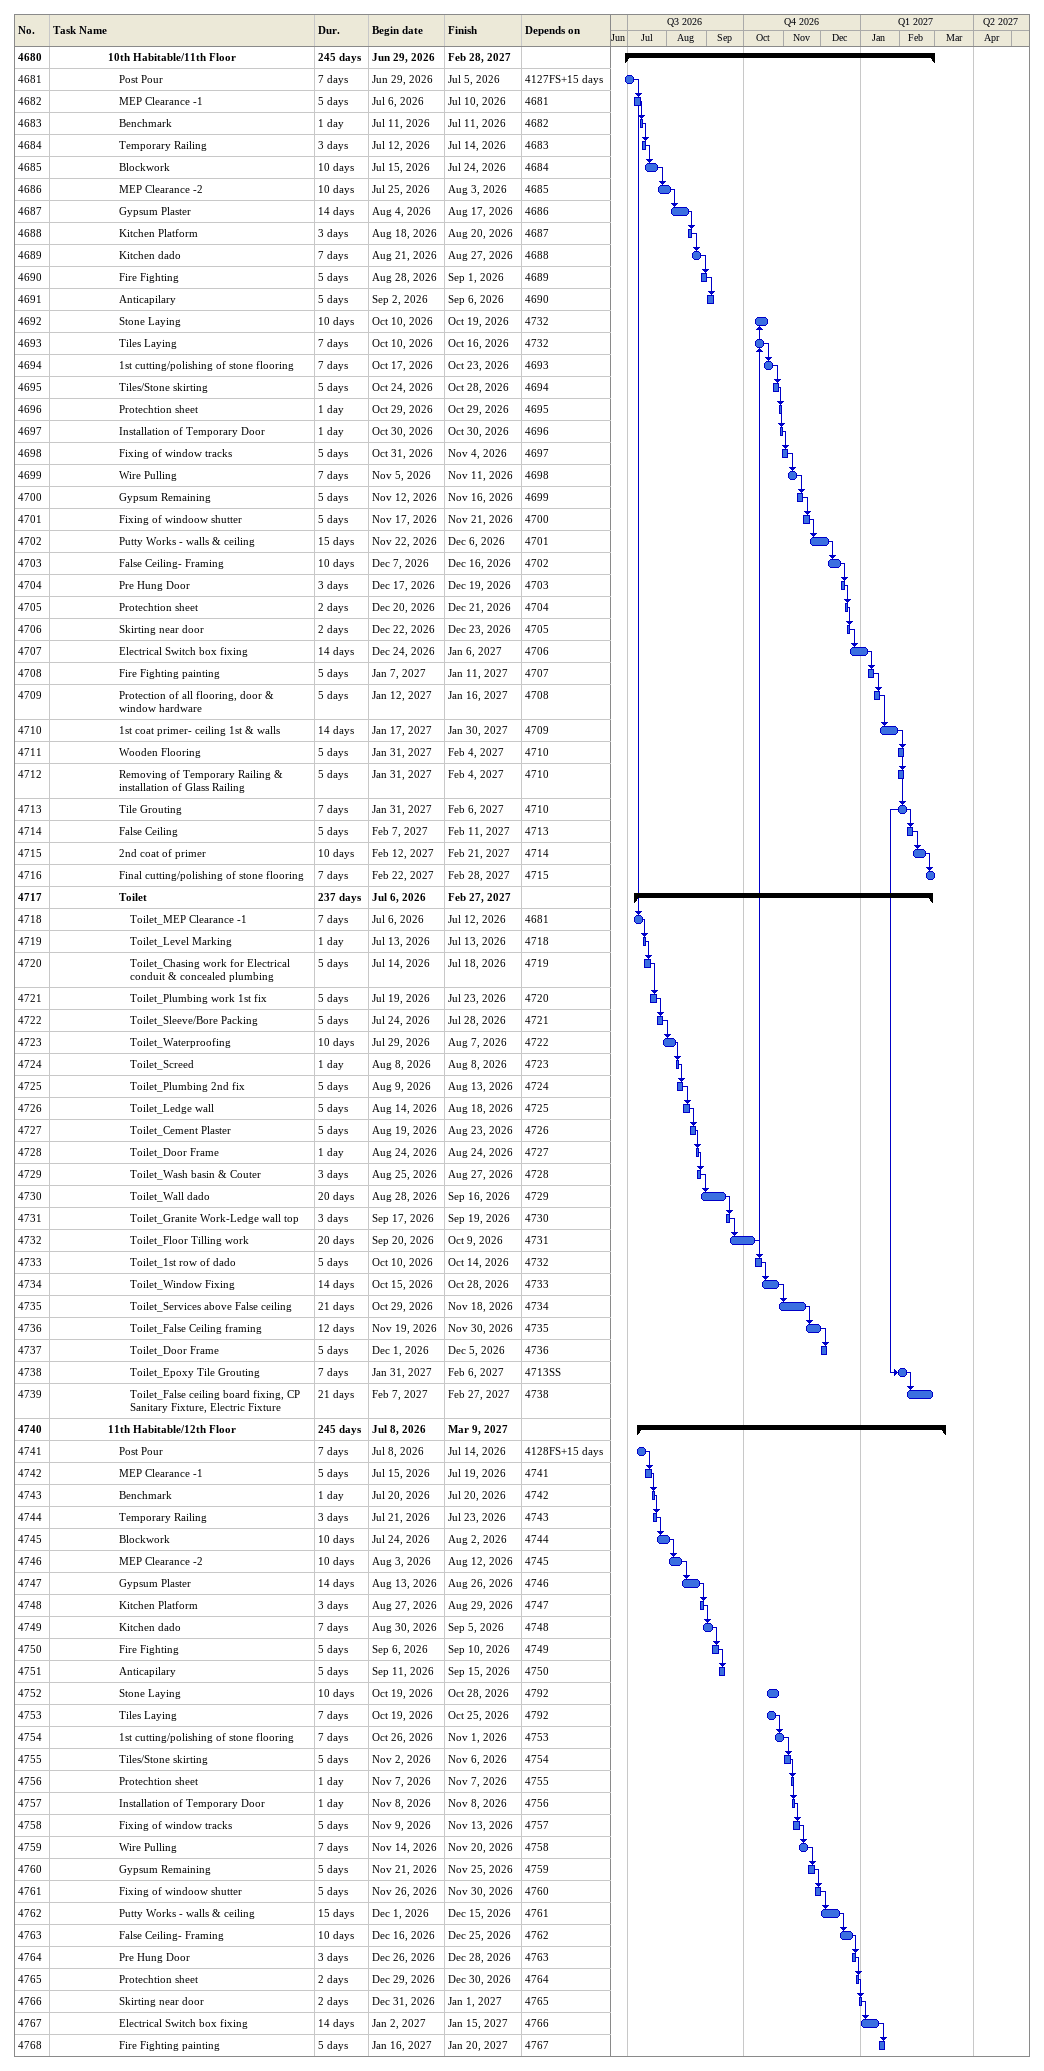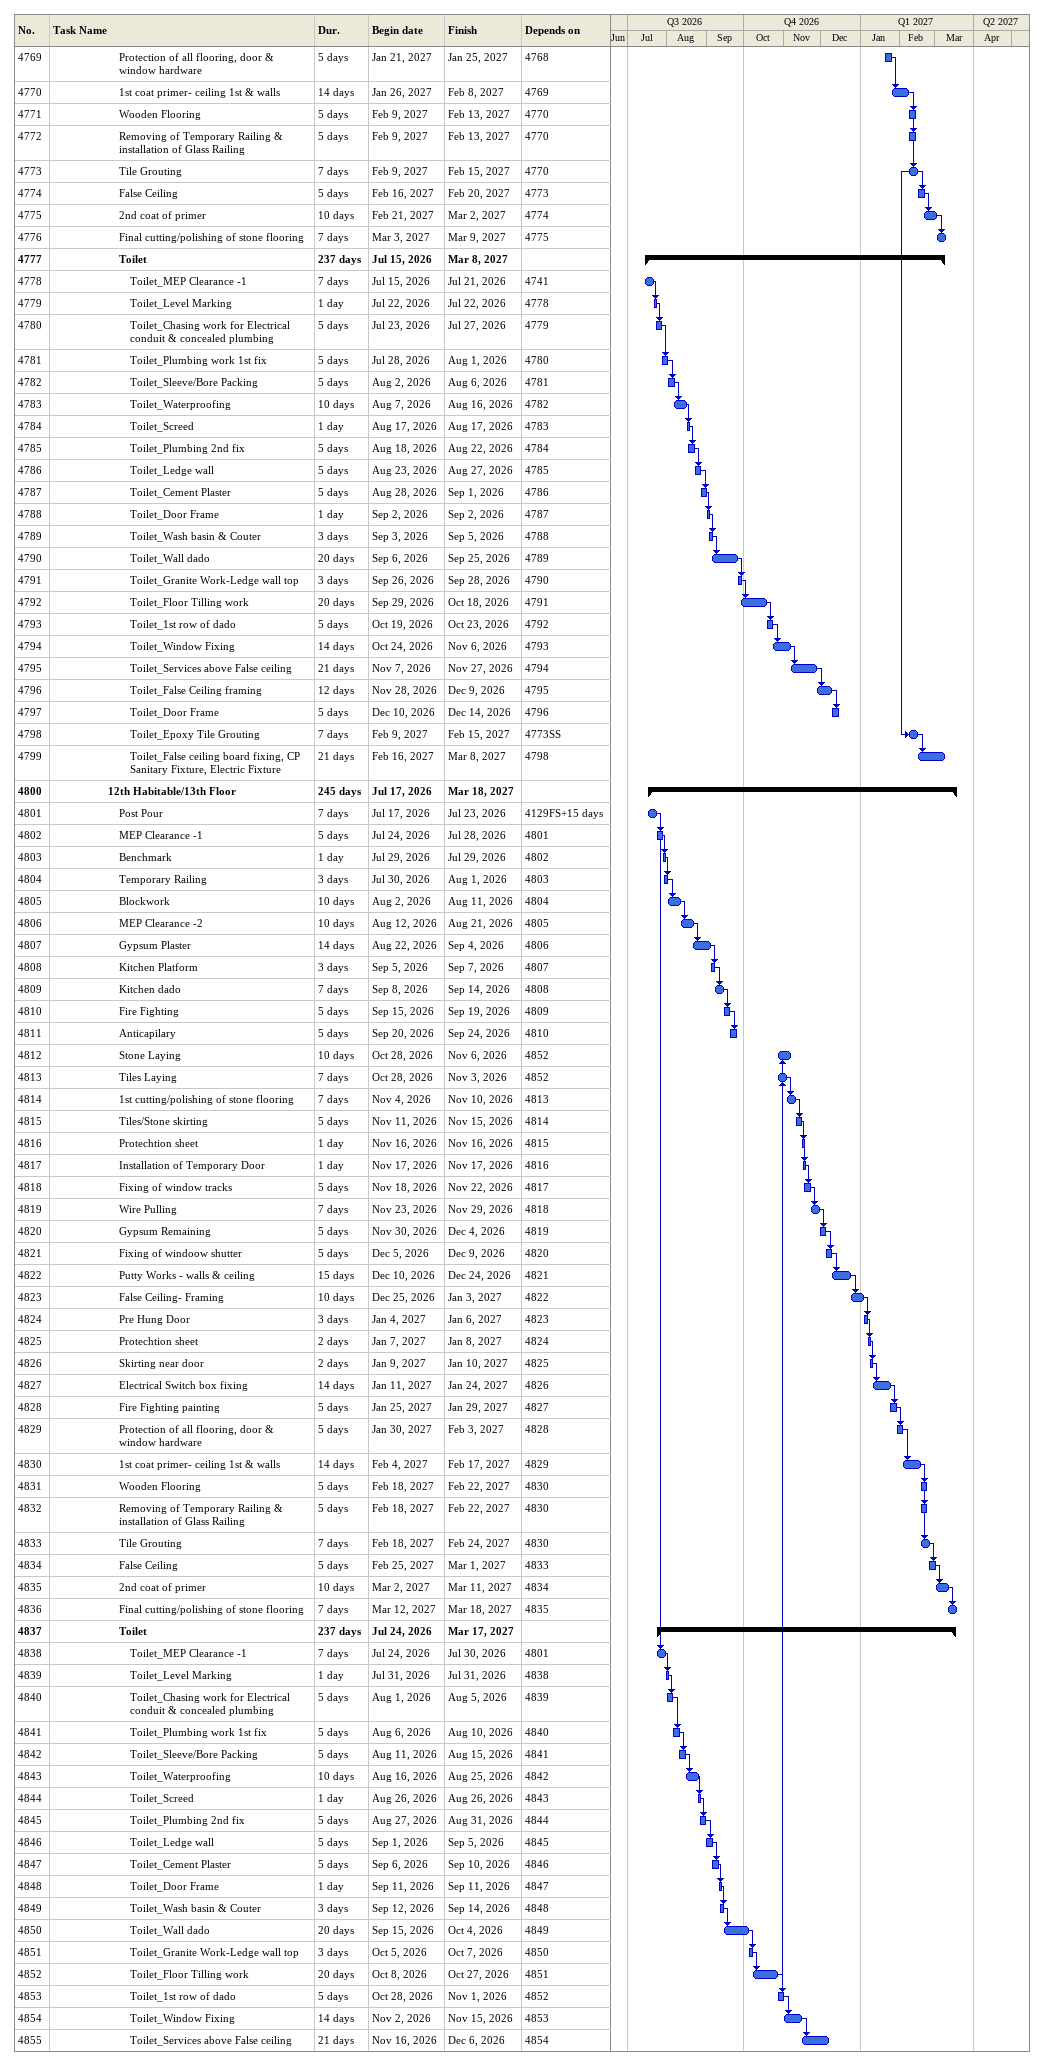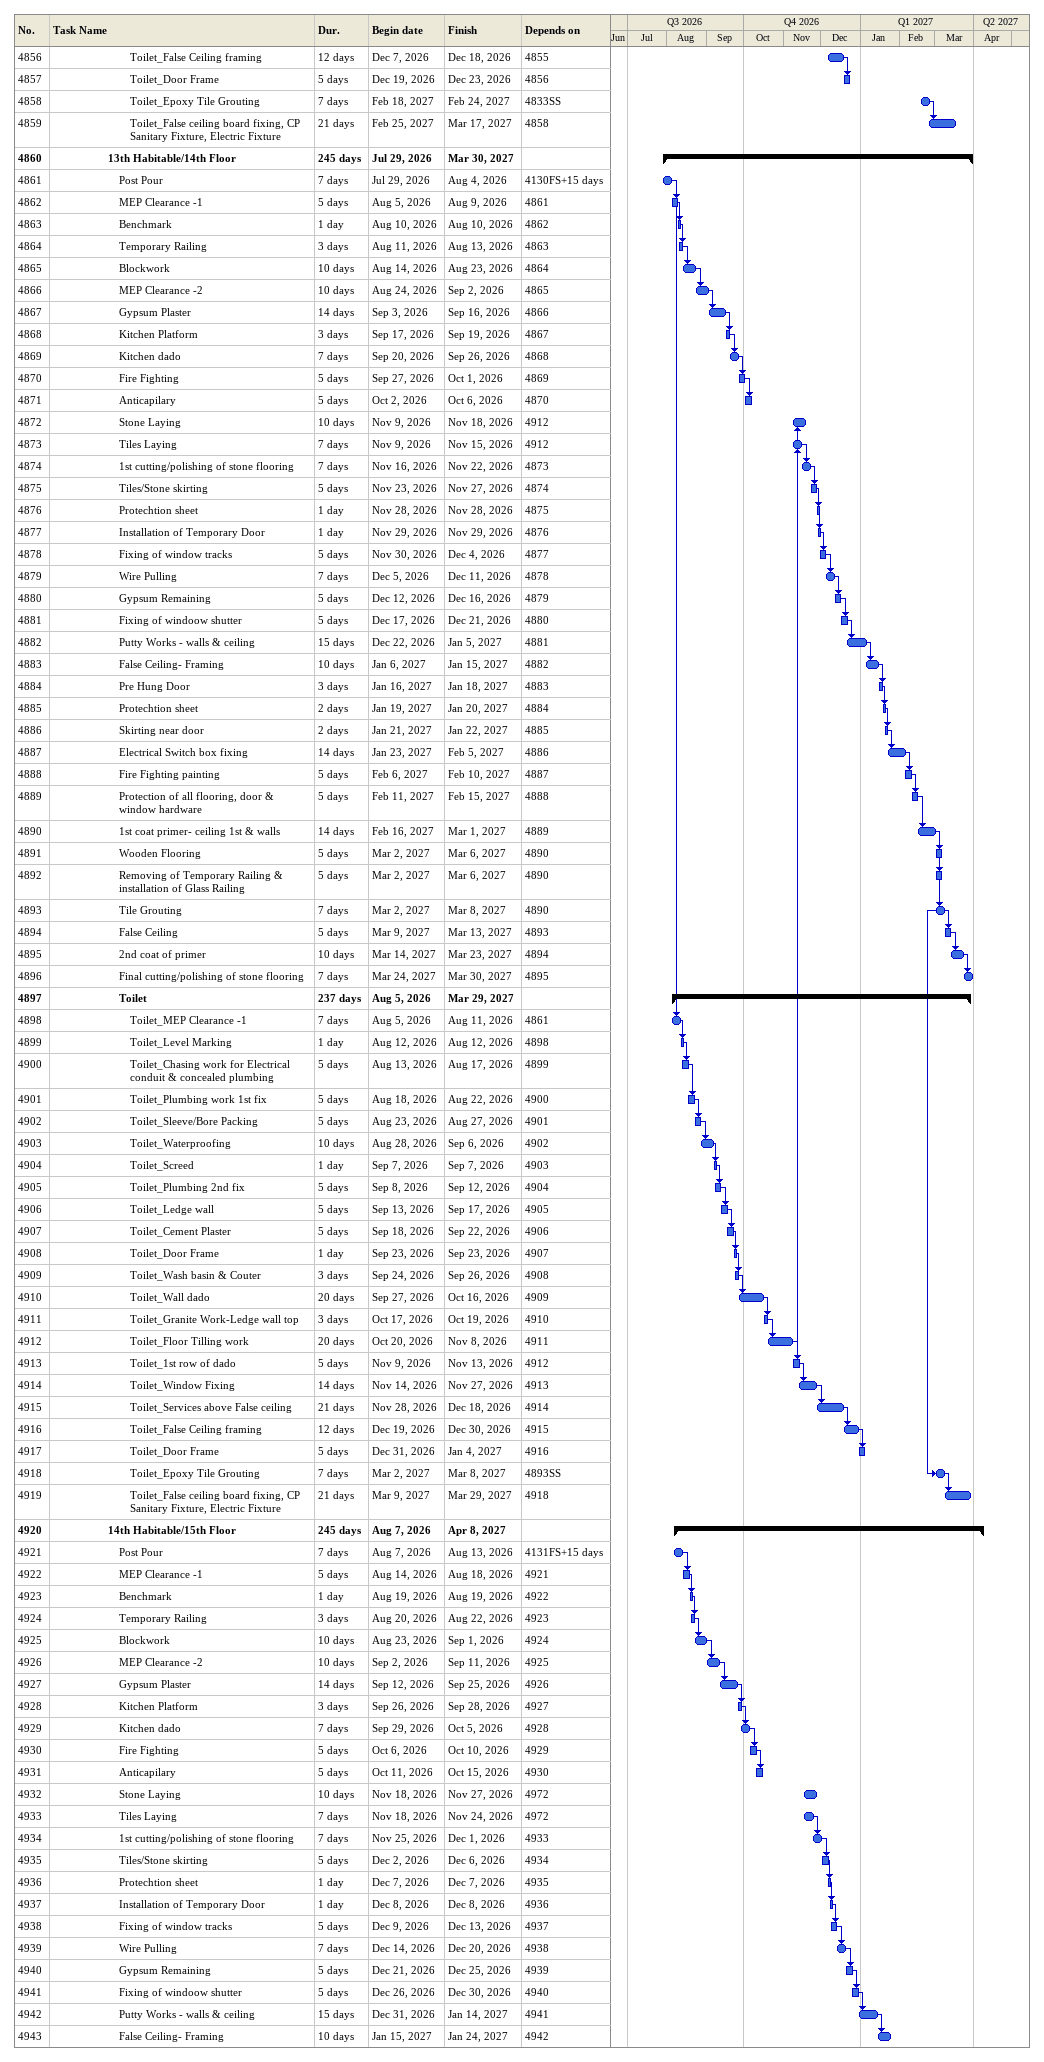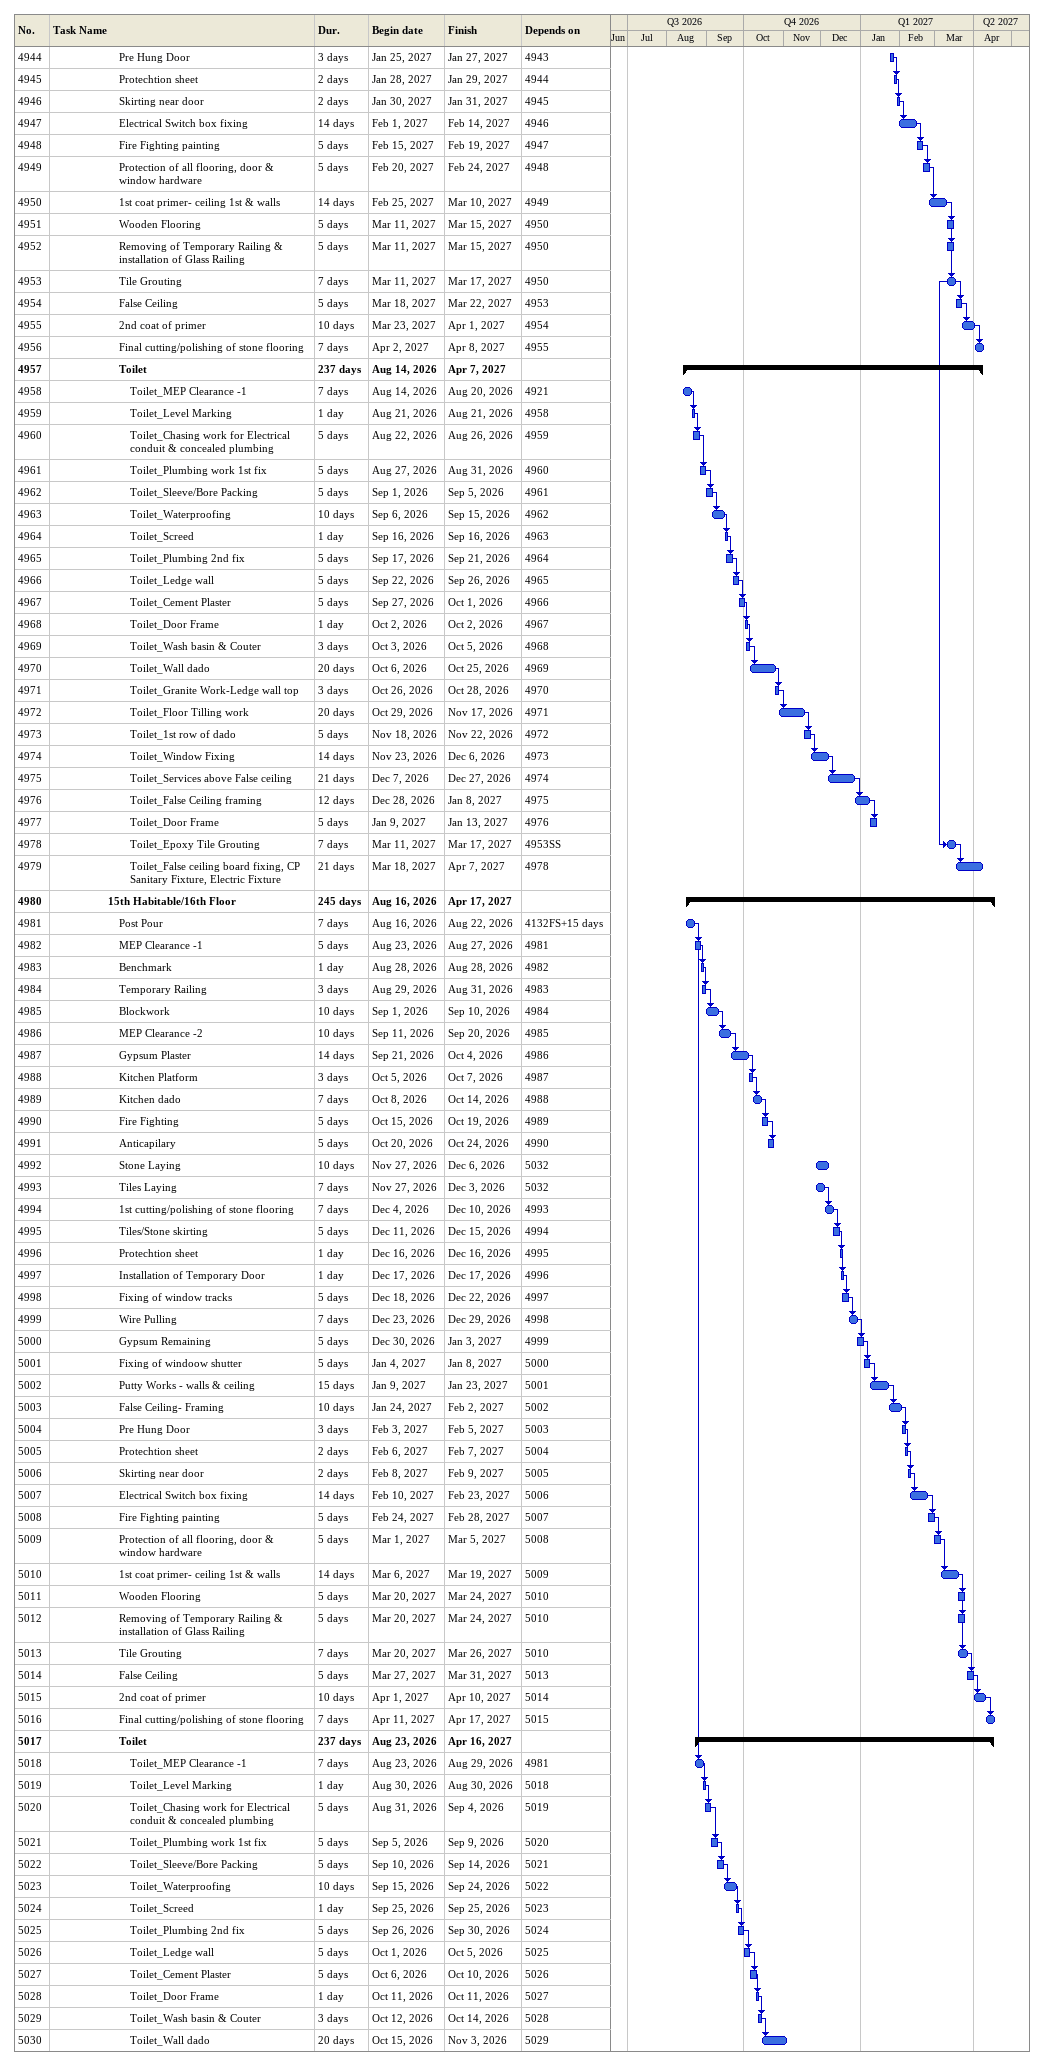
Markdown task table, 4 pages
| ID | Level | Task | Duration | Start | Finish | Predecessors |
|---|---|---|---|---|---|---|
| 4680 | 6 | **10th Habitable/11th Floor** | 245d | 2026-06-29 | 2027-02-28 |  |
| 4681 | 7 | Post Pour | 7d | 2026-06-29 | 2026-07-05 | 4127FS+15d |
| 4682 | 7 | MEP Clearance -1 | 5d | 2026-07-06 | 2026-07-10 | 4681 |
| 4683 | 7 | Benchmark | 1d | 2026-07-11 | 2026-07-11 | 4682 |
| 4684 | 7 | Temporary Railing | 3d | 2026-07-12 | 2026-07-14 | 4683 |
| 4685 | 7 | Blockwork | 10d | 2026-07-15 | 2026-07-24 | 4684 |
| 4686 | 7 | MEP Clearance -2 | 10d | 2026-07-25 | 2026-08-03 | 4685 |
| 4687 | 7 | Gypsum Plaster | 14d | 2026-08-04 | 2026-08-17 | 4686 |
| 4688 | 7 | Kitchen Platform | 3d | 2026-08-18 | 2026-08-20 | 4687 |
| 4689 | 7 | Kitchen dado | 7d | 2026-08-21 | 2026-08-27 | 4688 |
| 4690 | 7 | Fire Fighting | 5d | 2026-08-28 | 2026-09-01 | 4689 |
| 4691 | 7 | Anticapilary | 5d | 2026-09-02 | 2026-09-06 | 4690 |
| 4692 | 7 | Stone Laying | 10d | 2026-10-10 | 2026-10-19 | 4732 |
| 4693 | 7 | Tiles Laying | 7d | 2026-10-10 | 2026-10-16 | 4732 |
| 4694 | 7 | 1st cutting/polishing of stone flooring | 7d | 2026-10-17 | 2026-10-23 | 4693 |
| 4695 | 7 | Tiles/Stone skirting | 5d | 2026-10-24 | 2026-10-28 | 4694 |
| 4696 | 7 | Protechtion sheet | 1d | 2026-10-29 | 2026-10-29 | 4695 |
| 4697 | 7 | Installation of Temporary Door | 1d | 2026-10-30 | 2026-10-30 | 4696 |
| 4698 | 7 | Fixing of window tracks | 5d | 2026-10-31 | 2026-11-04 | 4697 |
| 4699 | 7 | Wire Pulling | 7d | 2026-11-05 | 2026-11-11 | 4698 |
| 4700 | 7 | Gypsum Remaining | 5d | 2026-11-12 | 2026-11-16 | 4699 |
| 4701 | 7 | Fixing of windoow shutter | 5d | 2026-11-17 | 2026-11-21 | 4700 |
| 4702 | 7 | Putty Works - walls & ceiling | 15d | 2026-11-22 | 2026-12-06 | 4701 |
| 4703 | 7 | False Ceiling- Framing | 10d | 2026-12-07 | 2026-12-16 | 4702 |
| 4704 | 7 | Pre Hung Door | 3d | 2026-12-17 | 2026-12-19 | 4703 |
| 4705 | 7 | Protechtion sheet | 2d | 2026-12-20 | 2026-12-21 | 4704 |
| 4706 | 7 | Skirting near door | 2d | 2026-12-22 | 2026-12-23 | 4705 |
| 4707 | 7 | Electrical Switch box fixing | 14d | 2026-12-24 | 2027-01-06 | 4706 |
| 4708 | 7 | Fire Fighting painting | 5d | 2027-01-07 | 2027-01-11 | 4707 |
| 4709 | 7 | Protection of all flooring, door & window hardware | 5d | 2027-01-12 | 2027-01-16 | 4708 |
| 4710 | 7 | 1st coat primer- ceiling 1st & walls | 14d | 2027-01-17 | 2027-01-30 | 4709 |
| 4711 | 7 | Wooden Flooring | 5d | 2027-01-31 | 2027-02-04 | 4710 |
| 4712 | 7 | Removing of Temporary Railing & installation of Glass Railing | 5d | 2027-01-31 | 2027-02-04 | 4710 |
| 4713 | 7 | Tile Grouting | 7d | 2027-01-31 | 2027-02-06 | 4710 |
| 4714 | 7 | False Ceiling | 5d | 2027-02-07 | 2027-02-11 | 4713 |
| 4715 | 7 | 2nd coat of primer | 10d | 2027-02-12 | 2027-02-21 | 4714 |
| 4716 | 7 | Final cutting/polishing of stone flooring | 7d | 2027-02-22 | 2027-02-28 | 4715 |
| 4717 | 7 | **Toilet** | 237d | 2026-07-06 | 2027-02-27 |  |
| 4718 | 8 | Toilet_MEP Clearance -1 | 7d | 2026-07-06 | 2026-07-12 | 4681 |
| 4719 | 8 | Toilet_Level Marking | 1d | 2026-07-13 | 2026-07-13 | 4718 |
| 4720 | 8 | Toilet_Chasing work for Electrical conduit & concealed plumbing | 5d | 2026-07-14 | 2026-07-18 | 4719 |
| 4721 | 8 | Toilet_Plumbing work 1st fix | 5d | 2026-07-19 | 2026-07-23 | 4720 |
| 4722 | 8 | Toilet_Sleeve/Bore Packing | 5d | 2026-07-24 | 2026-07-28 | 4721 |
| 4723 | 8 | Toilet_Waterproofing | 10d | 2026-07-29 | 2026-08-07 | 4722 |
| 4724 | 8 | Toilet_Screed | 1d | 2026-08-08 | 2026-08-08 | 4723 |
| 4725 | 8 | Toilet_Plumbing 2nd fix | 5d | 2026-08-09 | 2026-08-13 | 4724 |
| 4726 | 8 | Toilet_Ledge wall | 5d | 2026-08-14 | 2026-08-18 | 4725 |
| 4727 | 8 | Toilet_Cement Plaster | 5d | 2026-08-19 | 2026-08-23 | 4726 |
| 4728 | 8 | Toilet_Door Frame | 1d | 2026-08-24 | 2026-08-24 | 4727 |
| 4729 | 8 | Toilet_Wash basin & Couter | 3d | 2026-08-25 | 2026-08-27 | 4728 |
| 4730 | 8 | Toilet_Wall dado | 20d | 2026-08-28 | 2026-09-16 | 4729 |
| 4731 | 8 | Toilet_Granite Work-Ledge wall top | 3d | 2026-09-17 | 2026-09-19 | 4730 |
| 4732 | 8 | Toilet_Floor Tilling work | 20d | 2026-09-20 | 2026-10-09 | 4731 |
| 4733 | 8 | Toilet_1st row of dado | 5d | 2026-10-10 | 2026-10-14 | 4732 |
| 4734 | 8 | Toilet_Window Fixing | 14d | 2026-10-15 | 2026-10-28 | 4733 |
| 4735 | 8 | Toilet_Services above False ceiling | 21d | 2026-10-29 | 2026-11-18 | 4734 |
| 4736 | 8 | Toilet_False Ceiling framing | 12d | 2026-11-19 | 2026-11-30 | 4735 |
| 4737 | 8 | Toilet_Door Frame | 5d | 2026-12-01 | 2026-12-05 | 4736 |
| 4738 | 8 | Toilet_Epoxy Tile Grouting | 7d | 2027-01-31 | 2027-02-06 | 4713SS |
| 4739 | 8 | Toilet_False ceiling board fixing, CP Sanitary Fixture, Electric Fixture | 21d | 2027-02-07 | 2027-02-27 | 4738 |
| 4740 | 6 | **11th Habitable/12th Floor** | 245d | 2026-07-08 | 2027-03-09 |  |
| 4741 | 7 | Post Pour | 7d | 2026-07-08 | 2026-07-14 | 4128FS+15d |
| 4742 | 7 | MEP Clearance -1 | 5d | 2026-07-15 | 2026-07-19 | 4741 |
| 4743 | 7 | Benchmark | 1d | 2026-07-20 | 2026-07-20 | 4742 |
| 4744 | 7 | Temporary Railing | 3d | 2026-07-21 | 2026-07-23 | 4743 |
| 4745 | 7 | Blockwork | 10d | 2026-07-24 | 2026-08-02 | 4744 |
| 4746 | 7 | MEP Clearance -2 | 10d | 2026-08-03 | 2026-08-12 | 4745 |
| 4747 | 7 | Gypsum Plaster | 14d | 2026-08-13 | 2026-08-26 | 4746 |
| 4748 | 7 | Kitchen Platform | 3d | 2026-08-27 | 2026-08-29 | 4747 |
| 4749 | 7 | Kitchen dado | 7d | 2026-08-30 | 2026-09-05 | 4748 |
| 4750 | 7 | Fire Fighting | 5d | 2026-09-06 | 2026-09-10 | 4749 |
| 4751 | 7 | Anticapilary | 5d | 2026-09-11 | 2026-09-15 | 4750 |
| 4752 | 7 | Stone Laying | 10d | 2026-10-19 | 2026-10-28 | 4792 |
| 4753 | 7 | Tiles Laying | 7d | 2026-10-19 | 2026-10-25 | 4792 |
| 4754 | 7 | 1st cutting/polishing of stone flooring | 7d | 2026-10-26 | 2026-11-01 | 4753 |
| 4755 | 7 | Tiles/Stone skirting | 5d | 2026-11-02 | 2026-11-06 | 4754 |
| 4756 | 7 | Protechtion sheet | 1d | 2026-11-07 | 2026-11-07 | 4755 |
| 4757 | 7 | Installation of Temporary Door | 1d | 2026-11-08 | 2026-11-08 | 4756 |
| 4758 | 7 | Fixing of window tracks | 5d | 2026-11-09 | 2026-11-13 | 4757 |
| 4759 | 7 | Wire Pulling | 7d | 2026-11-14 | 2026-11-20 | 4758 |
| 4760 | 7 | Gypsum Remaining | 5d | 2026-11-21 | 2026-11-25 | 4759 |
| 4761 | 7 | Fixing of windoow shutter | 5d | 2026-11-26 | 2026-11-30 | 4760 |
| 4762 | 7 | Putty Works - walls & ceiling | 15d | 2026-12-01 | 2026-12-15 | 4761 |
| 4763 | 7 | False Ceiling- Framing | 10d | 2026-12-16 | 2026-12-25 | 4762 |
| 4764 | 7 | Pre Hung Door | 3d | 2026-12-26 | 2026-12-28 | 4763 |
| 4765 | 7 | Protechtion sheet | 2d | 2026-12-29 | 2026-12-30 | 4764 |
| 4766 | 7 | Skirting near door | 2d | 2026-12-31 | 2027-01-01 | 4765 |
| 4767 | 7 | Electrical Switch box fixing | 14d | 2027-01-02 | 2027-01-15 | 4766 |
| 4768 | 7 | Fire Fighting painting | 5d | 2027-01-16 | 2027-01-20 | 4767 |
| 4769 | 7 | Protection of all flooring, door & window hardware | 5d | 2027-01-21 | 2027-01-25 | 4768 |
| 4770 | 7 | 1st coat primer- ceiling 1st & walls | 14d | 2027-01-26 | 2027-02-08 | 4769 |
| 4771 | 7 | Wooden Flooring | 5d | 2027-02-09 | 2027-02-13 | 4770 |
| 4772 | 7 | Removing of Temporary Railing & installation of Glass Railing | 5d | 2027-02-09 | 2027-02-13 | 4770 |
| 4773 | 7 | Tile Grouting | 7d | 2027-02-09 | 2027-02-15 | 4770 |
| 4774 | 7 | False Ceiling | 5d | 2027-02-16 | 2027-02-20 | 4773 |
| 4775 | 7 | 2nd coat of primer | 10d | 2027-02-21 | 2027-03-02 | 4774 |
| 4776 | 7 | Final cutting/polishing of stone flooring | 7d | 2027-03-03 | 2027-03-09 | 4775 |
| 4777 | 7 | **Toilet** | 237d | 2026-07-15 | 2027-03-08 |  |
| 4778 | 8 | Toilet_MEP Clearance -1 | 7d | 2026-07-15 | 2026-07-21 | 4741 |
| 4779 | 8 | Toilet_Level Marking | 1d | 2026-07-22 | 2026-07-22 | 4778 |
| 4780 | 8 | Toilet_Chasing work for Electrical conduit & concealed plumbing | 5d | 2026-07-23 | 2026-07-27 | 4779 |
| 4781 | 8 | Toilet_Plumbing work 1st fix | 5d | 2026-07-28 | 2026-08-01 | 4780 |
| 4782 | 8 | Toilet_Sleeve/Bore Packing | 5d | 2026-08-02 | 2026-08-06 | 4781 |
| 4783 | 8 | Toilet_Waterproofing | 10d | 2026-08-07 | 2026-08-16 | 4782 |
| 4784 | 8 | Toilet_Screed | 1d | 2026-08-17 | 2026-08-17 | 4783 |
| 4785 | 8 | Toilet_Plumbing 2nd fix | 5d | 2026-08-18 | 2026-08-22 | 4784 |
| 4786 | 8 | Toilet_Ledge wall | 5d | 2026-08-23 | 2026-08-27 | 4785 |
| 4787 | 8 | Toilet_Cement Plaster | 5d | 2026-08-28 | 2026-09-01 | 4786 |
| 4788 | 8 | Toilet_Door Frame | 1d | 2026-09-02 | 2026-09-02 | 4787 |
| 4789 | 8 | Toilet_Wash basin & Couter | 3d | 2026-09-03 | 2026-09-05 | 4788 |
| 4790 | 8 | Toilet_Wall dado | 20d | 2026-09-06 | 2026-09-25 | 4789 |
| 4791 | 8 | Toilet_Granite Work-Ledge wall top | 3d | 2026-09-26 | 2026-09-28 | 4790 |
| 4792 | 8 | Toilet_Floor Tilling work | 20d | 2026-09-29 | 2026-10-18 | 4791 |
| 4793 | 8 | Toilet_1st row of dado | 5d | 2026-10-19 | 2026-10-23 | 4792 |
| 4794 | 8 | Toilet_Window Fixing | 14d | 2026-10-24 | 2026-11-06 | 4793 |
| 4795 | 8 | Toilet_Services above False ceiling | 21d | 2026-11-07 | 2026-11-27 | 4794 |
| 4796 | 8 | Toilet_False Ceiling framing | 12d | 2026-11-28 | 2026-12-09 | 4795 |
| 4797 | 8 | Toilet_Door Frame | 5d | 2026-12-10 | 2026-12-14 | 4796 |
| 4798 | 8 | Toilet_Epoxy Tile Grouting | 7d | 2027-02-09 | 2027-02-15 | 4773SS |
| 4799 | 8 | Toilet_False ceiling board fixing, CP Sanitary Fixture, Electric Fixture | 21d | 2027-02-16 | 2027-03-08 | 4798 |
| 4800 | 6 | **12th Habitable/13th Floor** | 245d | 2026-07-17 | 2027-03-18 |  |
| 4801 | 7 | Post Pour | 7d | 2026-07-17 | 2026-07-23 | 4129FS+15d |
| 4802 | 7 | MEP Clearance -1 | 5d | 2026-07-24 | 2026-07-28 | 4801 |
| 4803 | 7 | Benchmark | 1d | 2026-07-29 | 2026-07-29 | 4802 |
| 4804 | 7 | Temporary Railing | 3d | 2026-07-30 | 2026-08-01 | 4803 |
| 4805 | 7 | Blockwork | 10d | 2026-08-02 | 2026-08-11 | 4804 |
| 4806 | 7 | MEP Clearance -2 | 10d | 2026-08-12 | 2026-08-21 | 4805 |
| 4807 | 7 | Gypsum Plaster | 14d | 2026-08-22 | 2026-09-04 | 4806 |
| 4808 | 7 | Kitchen Platform | 3d | 2026-09-05 | 2026-09-07 | 4807 |
| 4809 | 7 | Kitchen dado | 7d | 2026-09-08 | 2026-09-14 | 4808 |
| 4810 | 7 | Fire Fighting | 5d | 2026-09-15 | 2026-09-19 | 4809 |
| 4811 | 7 | Anticapilary | 5d | 2026-09-20 | 2026-09-24 | 4810 |
| 4812 | 7 | Stone Laying | 10d | 2026-10-28 | 2026-11-06 | 4852 |
| 4813 | 7 | Tiles Laying | 7d | 2026-10-28 | 2026-11-03 | 4852 |
| 4814 | 7 | 1st cutting/polishing of stone flooring | 7d | 2026-11-04 | 2026-11-10 | 4813 |
| 4815 | 7 | Tiles/Stone skirting | 5d | 2026-11-11 | 2026-11-15 | 4814 |
| 4816 | 7 | Protechtion sheet | 1d | 2026-11-16 | 2026-11-16 | 4815 |
| 4817 | 7 | Installation of Temporary Door | 1d | 2026-11-17 | 2026-11-17 | 4816 |
| 4818 | 7 | Fixing of window tracks | 5d | 2026-11-18 | 2026-11-22 | 4817 |
| 4819 | 7 | Wire Pulling | 7d | 2026-11-23 | 2026-11-29 | 4818 |
| 4820 | 7 | Gypsum Remaining | 5d | 2026-11-30 | 2026-12-04 | 4819 |
| 4821 | 7 | Fixing of windoow shutter | 5d | 2026-12-05 | 2026-12-09 | 4820 |
| 4822 | 7 | Putty Works - walls & ceiling | 15d | 2026-12-10 | 2026-12-24 | 4821 |
| 4823 | 7 | False Ceiling- Framing | 10d | 2026-12-25 | 2027-01-03 | 4822 |
| 4824 | 7 | Pre Hung Door | 3d | 2027-01-04 | 2027-01-06 | 4823 |
| 4825 | 7 | Protechtion sheet | 2d | 2027-01-07 | 2027-01-08 | 4824 |
| 4826 | 7 | Skirting near door | 2d | 2027-01-09 | 2027-01-10 | 4825 |
| 4827 | 7 | Electrical Switch box fixing | 14d | 2027-01-11 | 2027-01-24 | 4826 |
| 4828 | 7 | Fire Fighting painting | 5d | 2027-01-25 | 2027-01-29 | 4827 |
| 4829 | 7 | Protection of all flooring, door & window hardware | 5d | 2027-01-30 | 2027-02-03 | 4828 |
| 4830 | 7 | 1st coat primer- ceiling 1st & walls | 14d | 2027-02-04 | 2027-02-17 | 4829 |
| 4831 | 7 | Wooden Flooring | 5d | 2027-02-18 | 2027-02-22 | 4830 |
| 4832 | 7 | Removing of Temporary Railing & installation of Glass Railing | 5d | 2027-02-18 | 2027-02-22 | 4830 |
| 4833 | 7 | Tile Grouting | 7d | 2027-02-18 | 2027-02-24 | 4830 |
| 4834 | 7 | False Ceiling | 5d | 2027-02-25 | 2027-03-01 | 4833 |
| 4835 | 7 | 2nd coat of primer | 10d | 2027-03-02 | 2027-03-11 | 4834 |
| 4836 | 7 | Final cutting/polishing of stone flooring | 7d | 2027-03-12 | 2027-03-18 | 4835 |
| 4837 | 7 | **Toilet** | 237d | 2026-07-24 | 2027-03-17 |  |
| 4838 | 8 | Toilet_MEP Clearance -1 | 7d | 2026-07-24 | 2026-07-30 | 4801 |
| 4839 | 8 | Toilet_Level Marking | 1d | 2026-07-31 | 2026-07-31 | 4838 |
| 4840 | 8 | Toilet_Chasing work for Electrical conduit & concealed plumbing | 5d | 2026-08-01 | 2026-08-05 | 4839 |
| 4841 | 8 | Toilet_Plumbing work 1st fix | 5d | 2026-08-06 | 2026-08-10 | 4840 |
| 4842 | 8 | Toilet_Sleeve/Bore Packing | 5d | 2026-08-11 | 2026-08-15 | 4841 |
| 4843 | 8 | Toilet_Waterproofing | 10d | 2026-08-16 | 2026-08-25 | 4842 |
| 4844 | 8 | Toilet_Screed | 1d | 2026-08-26 | 2026-08-26 | 4843 |
| 4845 | 8 | Toilet_Plumbing 2nd fix | 5d | 2026-08-27 | 2026-08-31 | 4844 |
| 4846 | 8 | Toilet_Ledge wall | 5d | 2026-09-01 | 2026-09-05 | 4845 |
| 4847 | 8 | Toilet_Cement Plaster | 5d | 2026-09-06 | 2026-09-10 | 4846 |
| 4848 | 8 | Toilet_Door Frame | 1d | 2026-09-11 | 2026-09-11 | 4847 |
| 4849 | 8 | Toilet_Wash basin & Couter | 3d | 2026-09-12 | 2026-09-14 | 4848 |
| 4850 | 8 | Toilet_Wall dado | 20d | 2026-09-15 | 2026-10-04 | 4849 |
| 4851 | 8 | Toilet_Granite Work-Ledge wall top | 3d | 2026-10-05 | 2026-10-07 | 4850 |
| 4852 | 8 | Toilet_Floor Tilling work | 20d | 2026-10-08 | 2026-10-27 | 4851 |
| 4853 | 8 | Toilet_1st row of dado | 5d | 2026-10-28 | 2026-11-01 | 4852 |
| 4854 | 8 | Toilet_Window Fixing | 14d | 2026-11-02 | 2026-11-15 | 4853 |
| 4855 | 8 | Toilet_Services above False ceiling | 21d | 2026-11-16 | 2026-12-06 | 4854 |
| 4856 | 8 | Toilet_False Ceiling framing | 12d | 2026-12-07 | 2026-12-18 | 4855 |
| 4857 | 8 | Toilet_Door Frame | 5d | 2026-12-19 | 2026-12-23 | 4856 |
| 4858 | 8 | Toilet_Epoxy Tile Grouting | 7d | 2027-02-18 | 2027-02-24 | 4833SS |
| 4859 | 8 | Toilet_False ceiling board fixing, CP Sanitary Fixture, Electric Fixture | 21d | 2027-02-25 | 2027-03-17 | 4858 |
| 4860 | 6 | **13th Habitable/14th Floor** | 245d | 2026-07-29 | 2027-03-30 |  |
| 4861 | 7 | Post Pour | 7d | 2026-07-29 | 2026-08-04 | 4130FS+15d |
| 4862 | 7 | MEP Clearance -1 | 5d | 2026-08-05 | 2026-08-09 | 4861 |
| 4863 | 7 | Benchmark | 1d | 2026-08-10 | 2026-08-10 | 4862 |
| 4864 | 7 | Temporary Railing | 3d | 2026-08-11 | 2026-08-13 | 4863 |
| 4865 | 7 | Blockwork | 10d | 2026-08-14 | 2026-08-23 | 4864 |
| 4866 | 7 | MEP Clearance -2 | 10d | 2026-08-24 | 2026-09-02 | 4865 |
| 4867 | 7 | Gypsum Plaster | 14d | 2026-09-03 | 2026-09-16 | 4866 |
| 4868 | 7 | Kitchen Platform | 3d | 2026-09-17 | 2026-09-19 | 4867 |
| 4869 | 7 | Kitchen dado | 7d | 2026-09-20 | 2026-09-26 | 4868 |
| 4870 | 7 | Fire Fighting | 5d | 2026-09-27 | 2026-10-01 | 4869 |
| 4871 | 7 | Anticapilary | 5d | 2026-10-02 | 2026-10-06 | 4870 |
| 4872 | 7 | Stone Laying | 10d | 2026-11-09 | 2026-11-18 | 4912 |
| 4873 | 7 | Tiles Laying | 7d | 2026-11-09 | 2026-11-15 | 4912 |
| 4874 | 7 | 1st cutting/polishing of stone flooring | 7d | 2026-11-16 | 2026-11-22 | 4873 |
| 4875 | 7 | Tiles/Stone skirting | 5d | 2026-11-23 | 2026-11-27 | 4874 |
| 4876 | 7 | Protechtion sheet | 1d | 2026-11-28 | 2026-11-28 | 4875 |
| 4877 | 7 | Installation of Temporary Door | 1d | 2026-11-29 | 2026-11-29 | 4876 |
| 4878 | 7 | Fixing of window tracks | 5d | 2026-11-30 | 2026-12-04 | 4877 |
| 4879 | 7 | Wire Pulling | 7d | 2026-12-05 | 2026-12-11 | 4878 |
| 4880 | 7 | Gypsum Remaining | 5d | 2026-12-12 | 2026-12-16 | 4879 |
| 4881 | 7 | Fixing of windoow shutter | 5d | 2026-12-17 | 2026-12-21 | 4880 |
| 4882 | 7 | Putty Works - walls & ceiling | 15d | 2026-12-22 | 2027-01-05 | 4881 |
| 4883 | 7 | False Ceiling- Framing | 10d | 2027-01-06 | 2027-01-15 | 4882 |
| 4884 | 7 | Pre Hung Door | 3d | 2027-01-16 | 2027-01-18 | 4883 |
| 4885 | 7 | Protechtion sheet | 2d | 2027-01-19 | 2027-01-20 | 4884 |
| 4886 | 7 | Skirting near door | 2d | 2027-01-21 | 2027-01-22 | 4885 |
| 4887 | 7 | Electrical Switch box fixing | 14d | 2027-01-23 | 2027-02-05 | 4886 |
| 4888 | 7 | Fire Fighting painting | 5d | 2027-02-06 | 2027-02-10 | 4887 |
| 4889 | 7 | Protection of all flooring, door & window hardware | 5d | 2027-02-11 | 2027-02-15 | 4888 |
| 4890 | 7 | 1st coat primer- ceiling 1st & walls | 14d | 2027-02-16 | 2027-03-01 | 4889 |
| 4891 | 7 | Wooden Flooring | 5d | 2027-03-02 | 2027-03-06 | 4890 |
| 4892 | 7 | Removing of Temporary Railing & installation of Glass Railing | 5d | 2027-03-02 | 2027-03-06 | 4890 |
| 4893 | 7 | Tile Grouting | 7d | 2027-03-02 | 2027-03-08 | 4890 |
| 4894 | 7 | False Ceiling | 5d | 2027-03-09 | 2027-03-13 | 4893 |
| 4895 | 7 | 2nd coat of primer | 10d | 2027-03-14 | 2027-03-23 | 4894 |
| 4896 | 7 | Final cutting/polishing of stone flooring | 7d | 2027-03-24 | 2027-03-30 | 4895 |
| 4897 | 7 | **Toilet** | 237d | 2026-08-05 | 2027-03-29 |  |
| 4898 | 8 | Toilet_MEP Clearance -1 | 7d | 2026-08-05 | 2026-08-11 | 4861 |
| 4899 | 8 | Toilet_Level Marking | 1d | 2026-08-12 | 2026-08-12 | 4898 |
| 4900 | 8 | Toilet_Chasing work for Electrical conduit & concealed plumbing | 5d | 2026-08-13 | 2026-08-17 | 4899 |
| 4901 | 8 | Toilet_Plumbing work 1st fix | 5d | 2026-08-18 | 2026-08-22 | 4900 |
| 4902 | 8 | Toilet_Sleeve/Bore Packing | 5d | 2026-08-23 | 2026-08-27 | 4901 |
| 4903 | 8 | Toilet_Waterproofing | 10d | 2026-08-28 | 2026-09-06 | 4902 |
| 4904 | 8 | Toilet_Screed | 1d | 2026-09-07 | 2026-09-07 | 4903 |
| 4905 | 8 | Toilet_Plumbing 2nd fix | 5d | 2026-09-08 | 2026-09-12 | 4904 |
| 4906 | 8 | Toilet_Ledge wall | 5d | 2026-09-13 | 2026-09-17 | 4905 |
| 4907 | 8 | Toilet_Cement Plaster | 5d | 2026-09-18 | 2026-09-22 | 4906 |
| 4908 | 8 | Toilet_Door Frame | 1d | 2026-09-23 | 2026-09-23 | 4907 |
| 4909 | 8 | Toilet_Wash basin & Couter | 3d | 2026-09-24 | 2026-09-26 | 4908 |
| 4910 | 8 | Toilet_Wall dado | 20d | 2026-09-27 | 2026-10-16 | 4909 |
| 4911 | 8 | Toilet_Granite Work-Ledge wall top | 3d | 2026-10-17 | 2026-10-19 | 4910 |
| 4912 | 8 | Toilet_Floor Tilling work | 20d | 2026-10-20 | 2026-11-08 | 4911 |
| 4913 | 8 | Toilet_1st row of dado | 5d | 2026-11-09 | 2026-11-13 | 4912 |
| 4914 | 8 | Toilet_Window Fixing | 14d | 2026-11-14 | 2026-11-27 | 4913 |
| 4915 | 8 | Toilet_Services above False ceiling | 21d | 2026-11-28 | 2026-12-18 | 4914 |
| 4916 | 8 | Toilet_False Ceiling framing | 12d | 2026-12-19 | 2026-12-30 | 4915 |
| 4917 | 8 | Toilet_Door Frame | 5d | 2026-12-31 | 2027-01-04 | 4916 |
| 4918 | 8 | Toilet_Epoxy Tile Grouting | 7d | 2027-03-02 | 2027-03-08 | 4893SS |
| 4919 | 8 | Toilet_False ceiling board fixing, CP Sanitary Fixture, Electric Fixture | 21d | 2027-03-09 | 2027-03-29 | 4918 |
| 4920 | 6 | **14th Habitable/15th Floor** | 245d | 2026-08-07 | 2027-04-08 |  |
| 4921 | 7 | Post Pour | 7d | 2026-08-07 | 2026-08-13 | 4131FS+15d |
| 4922 | 7 | MEP Clearance -1 | 5d | 2026-08-14 | 2026-08-18 | 4921 |
| 4923 | 7 | Benchmark | 1d | 2026-08-19 | 2026-08-19 | 4922 |
| 4924 | 7 | Temporary Railing | 3d | 2026-08-20 | 2026-08-22 | 4923 |
| 4925 | 7 | Blockwork | 10d | 2026-08-23 | 2026-09-01 | 4924 |
| 4926 | 7 | MEP Clearance -2 | 10d | 2026-09-02 | 2026-09-11 | 4925 |
| 4927 | 7 | Gypsum Plaster | 14d | 2026-09-12 | 2026-09-25 | 4926 |
| 4928 | 7 | Kitchen Platform | 3d | 2026-09-26 | 2026-09-28 | 4927 |
| 4929 | 7 | Kitchen dado | 7d | 2026-09-29 | 2026-10-05 | 4928 |
| 4930 | 7 | Fire Fighting | 5d | 2026-10-06 | 2026-10-10 | 4929 |
| 4931 | 7 | Anticapilary | 5d | 2026-10-11 | 2026-10-15 | 4930 |
| 4932 | 7 | Stone Laying | 10d | 2026-11-18 | 2026-11-27 | 4972 |
| 4933 | 7 | Tiles Laying | 7d | 2026-11-18 | 2026-11-24 | 4972 |
| 4934 | 7 | 1st cutting/polishing of stone flooring | 7d | 2026-11-25 | 2026-12-01 | 4933 |
| 4935 | 7 | Tiles/Stone skirting | 5d | 2026-12-02 | 2026-12-06 | 4934 |
| 4936 | 7 | Protechtion sheet | 1d | 2026-12-07 | 2026-12-07 | 4935 |
| 4937 | 7 | Installation of Temporary Door | 1d | 2026-12-08 | 2026-12-08 | 4936 |
| 4938 | 7 | Fixing of window tracks | 5d | 2026-12-09 | 2026-12-13 | 4937 |
| 4939 | 7 | Wire Pulling | 7d | 2026-12-14 | 2026-12-20 | 4938 |
| 4940 | 7 | Gypsum Remaining | 5d | 2026-12-21 | 2026-12-25 | 4939 |
| 4941 | 7 | Fixing of windoow shutter | 5d | 2026-12-26 | 2026-12-30 | 4940 |
| 4942 | 7 | Putty Works - walls & ceiling | 15d | 2026-12-31 | 2027-01-14 | 4941 |
| 4943 | 7 | False Ceiling- Framing | 10d | 2027-01-15 | 2027-01-24 | 4942 |
| 4944 | 7 | Pre Hung Door | 3d | 2027-01-25 | 2027-01-27 | 4943 |
| 4945 | 7 | Protechtion sheet | 2d | 2027-01-28 | 2027-01-29 | 4944 |
| 4946 | 7 | Skirting near door | 2d | 2027-01-30 | 2027-01-31 | 4945 |
| 4947 | 7 | Electrical Switch box fixing | 14d | 2027-02-01 | 2027-02-14 | 4946 |
| 4948 | 7 | Fire Fighting painting | 5d | 2027-02-15 | 2027-02-19 | 4947 |
| 4949 | 7 | Protection of all flooring, door & window hardware | 5d | 2027-02-20 | 2027-02-24 | 4948 |
| 4950 | 7 | 1st coat primer- ceiling 1st & walls | 14d | 2027-02-25 | 2027-03-10 | 4949 |
| 4951 | 7 | Wooden Flooring | 5d | 2027-03-11 | 2027-03-15 | 4950 |
| 4952 | 7 | Removing of Temporary Railing & installation of Glass Railing | 5d | 2027-03-11 | 2027-03-15 | 4950 |
| 4953 | 7 | Tile Grouting | 7d | 2027-03-11 | 2027-03-17 | 4950 |
| 4954 | 7 | False Ceiling | 5d | 2027-03-18 | 2027-03-22 | 4953 |
| 4955 | 7 | 2nd coat of primer | 10d | 2027-03-23 | 2027-04-01 | 4954 |
| 4956 | 7 | Final cutting/polishing of stone flooring | 7d | 2027-04-02 | 2027-04-08 | 4955 |
| 4957 | 7 | **Toilet** | 237d | 2026-08-14 | 2027-04-07 |  |
| 4958 | 8 | Toilet_MEP Clearance -1 | 7d | 2026-08-14 | 2026-08-20 | 4921 |
| 4959 | 8 | Toilet_Level Marking | 1d | 2026-08-21 | 2026-08-21 | 4958 |
| 4960 | 8 | Toilet_Chasing work for Electrical conduit & concealed plumbing | 5d | 2026-08-22 | 2026-08-26 | 4959 |
| 4961 | 8 | Toilet_Plumbing work 1st fix | 5d | 2026-08-27 | 2026-08-31 | 4960 |
| 4962 | 8 | Toilet_Sleeve/Bore Packing | 5d | 2026-09-01 | 2026-09-05 | 4961 |
| 4963 | 8 | Toilet_Waterproofing | 10d | 2026-09-06 | 2026-09-15 | 4962 |
| 4964 | 8 | Toilet_Screed | 1d | 2026-09-16 | 2026-09-16 | 4963 |
| 4965 | 8 | Toilet_Plumbing 2nd fix | 5d | 2026-09-17 | 2026-09-21 | 4964 |
| 4966 | 8 | Toilet_Ledge wall | 5d | 2026-09-22 | 2026-09-26 | 4965 |
| 4967 | 8 | Toilet_Cement Plaster | 5d | 2026-09-27 | 2026-10-01 | 4966 |
| 4968 | 8 | Toilet_Door Frame | 1d | 2026-10-02 | 2026-10-02 | 4967 |
| 4969 | 8 | Toilet_Wash basin & Couter | 3d | 2026-10-03 | 2026-10-05 | 4968 |
| 4970 | 8 | Toilet_Wall dado | 20d | 2026-10-06 | 2026-10-25 | 4969 |
| 4971 | 8 | Toilet_Granite Work-Ledge wall top | 3d | 2026-10-26 | 2026-10-28 | 4970 |
| 4972 | 8 | Toilet_Floor Tilling work | 20d | 2026-10-29 | 2026-11-17 | 4971 |
| 4973 | 8 | Toilet_1st row of dado | 5d | 2026-11-18 | 2026-11-22 | 4972 |
| 4974 | 8 | Toilet_Window Fixing | 14d | 2026-11-23 | 2026-12-06 | 4973 |
| 4975 | 8 | Toilet_Services above False ceiling | 21d | 2026-12-07 | 2026-12-27 | 4974 |
| 4976 | 8 | Toilet_False Ceiling framing | 12d | 2026-12-28 | 2027-01-08 | 4975 |
| 4977 | 8 | Toilet_Door Frame | 5d | 2027-01-09 | 2027-01-13 | 4976 |
| 4978 | 8 | Toilet_Epoxy Tile Grouting | 7d | 2027-03-11 | 2027-03-17 | 4953SS |
| 4979 | 8 | Toilet_False ceiling board fixing, CP Sanitary Fixture, Electric Fixture | 21d | 2027-03-18 | 2027-04-07 | 4978 |
| 4980 | 6 | **15th Habitable/16th Floor** | 245d | 2026-08-16 | 2027-04-17 |  |
| 4981 | 7 | Post Pour | 7d | 2026-08-16 | 2026-08-22 | 4132FS+15d |
| 4982 | 7 | MEP Clearance -1 | 5d | 2026-08-23 | 2026-08-27 | 4981 |
| 4983 | 7 | Benchmark | 1d | 2026-08-28 | 2026-08-28 | 4982 |
| 4984 | 7 | Temporary Railing | 3d | 2026-08-29 | 2026-08-31 | 4983 |
| 4985 | 7 | Blockwork | 10d | 2026-09-01 | 2026-09-10 | 4984 |
| 4986 | 7 | MEP Clearance -2 | 10d | 2026-09-11 | 2026-09-20 | 4985 |
| 4987 | 7 | Gypsum Plaster | 14d | 2026-09-21 | 2026-10-04 | 4986 |
| 4988 | 7 | Kitchen Platform | 3d | 2026-10-05 | 2026-10-07 | 4987 |
| 4989 | 7 | Kitchen dado | 7d | 2026-10-08 | 2026-10-14 | 4988 |
| 4990 | 7 | Fire Fighting | 5d | 2026-10-15 | 2026-10-19 | 4989 |
| 4991 | 7 | Anticapilary | 5d | 2026-10-20 | 2026-10-24 | 4990 |
| 4992 | 7 | Stone Laying | 10d | 2026-11-27 | 2026-12-06 | 5032 |
| 4993 | 7 | Tiles Laying | 7d | 2026-11-27 | 2026-12-03 | 5032 |
| 4994 | 7 | 1st cutting/polishing of stone flooring | 7d | 2026-12-04 | 2026-12-10 | 4993 |
| 4995 | 7 | Tiles/Stone skirting | 5d | 2026-12-11 | 2026-12-15 | 4994 |
| 4996 | 7 | Protechtion sheet | 1d | 2026-12-16 | 2026-12-16 | 4995 |
| 4997 | 7 | Installation of Temporary Door | 1d | 2026-12-17 | 2026-12-17 | 4996 |
| 4998 | 7 | Fixing of window tracks | 5d | 2026-12-18 | 2026-12-22 | 4997 |
| 4999 | 7 | Wire Pulling | 7d | 2026-12-23 | 2026-12-29 | 4998 |
| 5000 | 7 | Gypsum Remaining | 5d | 2026-12-30 | 2027-01-03 | 4999 |
| 5001 | 7 | Fixing of windoow shutter | 5d | 2027-01-04 | 2027-01-08 | 5000 |
| 5002 | 7 | Putty Works - walls & ceiling | 15d | 2027-01-09 | 2027-01-23 | 5001 |
| 5003 | 7 | False Ceiling- Framing | 10d | 2027-01-24 | 2027-02-02 | 5002 |
| 5004 | 7 | Pre Hung Door | 3d | 2027-02-03 | 2027-02-05 | 5003 |
| 5005 | 7 | Protechtion sheet | 2d | 2027-02-06 | 2027-02-07 | 5004 |
| 5006 | 7 | Skirting near door | 2d | 2027-02-08 | 2027-02-09 | 5005 |
| 5007 | 7 | Electrical Switch box fixing | 14d | 2027-02-10 | 2027-02-23 | 5006 |
| 5008 | 7 | Fire Fighting painting | 5d | 2027-02-24 | 2027-02-28 | 5007 |
| 5009 | 7 | Protection of all flooring, door & window hardware | 5d | 2027-03-01 | 2027-03-05 | 5008 |
| 5010 | 7 | 1st coat primer- ceiling 1st & walls | 14d | 2027-03-06 | 2027-03-19 | 5009 |
| 5011 | 7 | Wooden Flooring | 5d | 2027-03-20 | 2027-03-24 | 5010 |
| 5012 | 7 | Removing of Temporary Railing & installation of Glass Railing | 5d | 2027-03-20 | 2027-03-24 | 5010 |
| 5013 | 7 | Tile Grouting | 7d | 2027-03-20 | 2027-03-26 | 5010 |
| 5014 | 7 | False Ceiling | 5d | 2027-03-27 | 2027-03-31 | 5013 |
| 5015 | 7 | 2nd coat of primer | 10d | 2027-04-01 | 2027-04-10 | 5014 |
| 5016 | 7 | Final cutting/polishing of stone flooring | 7d | 2027-04-11 | 2027-04-17 | 5015 |
| 5017 | 7 | **Toilet** | 237d | 2026-08-23 | 2027-04-16 |  |
| 5018 | 8 | Toilet_MEP Clearance -1 | 7d | 2026-08-23 | 2026-08-29 | 4981 |
| 5019 | 8 | Toilet_Level Marking | 1d | 2026-08-30 | 2026-08-30 | 5018 |
| 5020 | 8 | Toilet_Chasing work for Electrical conduit & concealed plumbing | 5d | 2026-08-31 | 2026-09-04 | 5019 |
| 5021 | 8 | Toilet_Plumbing work 1st fix | 5d | 2026-09-05 | 2026-09-09 | 5020 |
| 5022 | 8 | Toilet_Sleeve/Bore Packing | 5d | 2026-09-10 | 2026-09-14 | 5021 |
| 5023 | 8 | Toilet_Waterproofing | 10d | 2026-09-15 | 2026-09-24 | 5022 |
| 5024 | 8 | Toilet_Screed | 1d | 2026-09-25 | 2026-09-25 | 5023 |
| 5025 | 8 | Toilet_Plumbing 2nd fix | 5d | 2026-09-26 | 2026-09-30 | 5024 |
| 5026 | 8 | Toilet_Ledge wall | 5d | 2026-10-01 | 2026-10-05 | 5025 |
| 5027 | 8 | Toilet_Cement Plaster | 5d | 2026-10-06 | 2026-10-10 | 5026 |
| 5028 | 8 | Toilet_Door Frame | 1d | 2026-10-11 | 2026-10-11 | 5027 |
| 5029 | 8 | Toilet_Wash basin & Couter | 3d | 2026-10-12 | 2026-10-14 | 5028 |
| 5030 | 8 | Toilet_Wall dado | 20d | 2026-10-15 | 2026-11-03 | 5029 |
